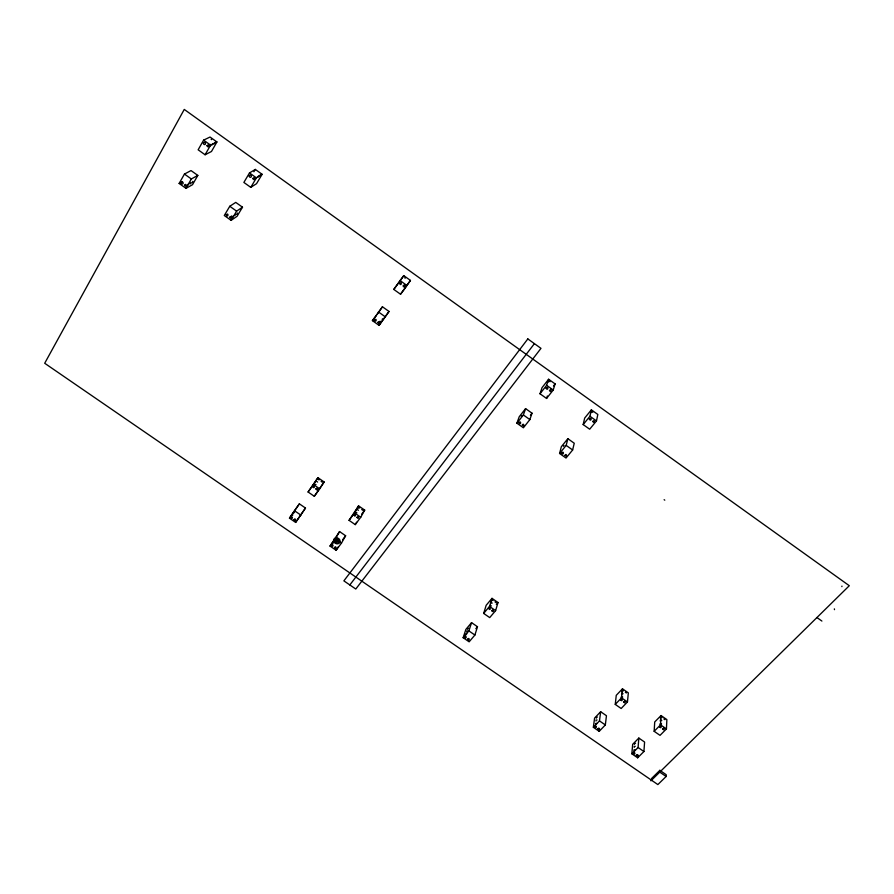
<?xml version="1.0" encoding="UTF-8"?>
<svg xmlns="http://www.w3.org/2000/svg" width="894" height="894" viewBox="0 0 894 894"><rect width="100%" height="100%" fill="white"/><g stroke="black" fill="none" stroke-linecap="round" stroke-linejoin="round"><path stroke-width="1.34" d="M294.238 512.72L294.562 512.117M650.899 780.831L849.3 585.715L184.253 109.426L44.7 363.266L657.861 784.574L666.131 776.495L666.209 774.707L659.861 770.337L651.625 778.439L651.525 780.216M666.432 728.934L666.868 719.581L661.046 715.546L654.721 721.961L654.151 731.303L660.018 735.36L666.432 728.934L660.543 724.855L661.046 715.546M659.861 770.337L659.761 772.114L666.131 776.495M231.691 215.901L231.982 216.817M643.915 751.519L644.596 742.042L638.83 738.064L632.661 744.322L631.846 753.798L637.657 757.799L643.915 751.519L638.092 747.507L638.83 738.064M637.657 757.799L637.869 755.084M521.258 416.325L521.895 415.509M627.454 701.946L628.337 692.861L622.47 688.805L616.257 695.331L615.251 704.405L621.162 708.495L627.454 701.946L621.531 697.834L622.47 688.805M563.41 446.274L564.058 445.48M590.789 412.693L591.403 411.888M605.339 724.945L606.456 715.725L600.656 711.713L594.599 718.083L593.348 727.303L599.203 731.337L605.339 724.945L599.483 720.899L600.656 711.713M599.203 731.337L599.539 728.688M548.078 382.073L548.48 381.436M254.656 177.56L255.718 178.543L256.544 177.459M596.477 420.94L597.829 414.458L591.37 409.843L584.676 418.068L583.167 424.572L589.682 429.221L596.477 420.94L589.951 416.269L591.37 409.843M572.629 449.984L574.25 443.234L567.869 438.697L561.343 446.698L559.577 453.47L566.014 458.041L572.629 449.984L566.17 445.391L567.869 438.697M358.047 507.848L358.047 508.507M495.611 610.647L498.003 602.511L492.013 598.354L486.18 605.272L483.665 613.418L489.711 617.598L495.611 610.647L489.543 606.445L492.013 598.354M553.218 390.019L555.118 383.906L548.614 379.257L542.055 387.627L540.01 393.773L546.569 398.456L553.218 390.019L546.636 385.314L548.614 379.257M474.893 635.042L477.485 626.739L471.563 622.637L465.875 629.387L463.159 637.701L469.138 641.825L474.893 635.042L468.892 630.907L471.563 622.637M546.569 398.456L547.351 395.975M529.874 419.588L532.019 413.196L525.594 408.625L519.213 416.772L516.911 423.197L523.392 427.79L529.874 419.588L523.37 414.972L525.594 408.625M360.729 517.257L364.707 510.105L358.572 505.859L349.062 520.342L355.253 524.622L360.729 517.257L354.527 512.955L358.572 505.859M355.253 524.622L356.594 522.219M333.015 542.747L333.004 543.44M179.135 183.471L184.455 174.062L191.025 170.575L197.82 175.414L192.534 184.689L186.008 188.343L179.135 183.471L182.443 181.672M203.608 140.135L198.144 149.812L205.095 154.763L211.476 151.488L216.918 141.956L210.034 137.028L203.608 140.135L210.582 145.119L216.918 141.956M355.354 512.586L355.354 513.458M341.474 543.105L345.62 535.752L339.564 531.561L330.009 546.066L336.133 550.279L341.474 543.105L335.339 538.87L339.564 531.561M336.133 550.279L337.921 547.106M186.008 188.343L191.338 178.968L197.82 175.414M205.095 154.763L210.582 145.119M229.769 206.279L224.293 215.521L231.11 220.36L237.044 216.314L242.497 207.196L235.748 202.402L229.769 206.279L236.608 211.14L242.497 207.196M249.493 172.933L243.872 182.432L250.767 187.36L256.533 183.683L262.132 174.308L255.304 169.424L249.493 172.933L256.41 177.872L262.132 174.308M253.907 171.771L255.304 169.424M231.11 220.36L236.608 211.14M250.767 187.36L256.41 177.872M380.878 321.46L379.369 321.449M319.661 488.817L324.131 481.967L317.951 477.687L308.084 492.002L314.308 496.304L319.661 488.817L313.414 484.492L317.951 477.687M314.308 496.304L324.131 481.967M295.635 522.42L305.48 508.049L299.378 503.836L294.215 511.1L289.477 518.174L295.635 522.42L305.48 508.049M289.477 518.174L299.378 503.836M372.407 320.644L382.442 306.776L389.024 311.458L379.056 325.36L372.407 320.644L376.53 315.403M393.796 289.421L403.775 275.643L410.447 280.403L404.334 289.254L400.523 294.227L393.796 289.421L403.775 275.643M377.268 314.33L382.442 306.776M379.056 325.36L389.024 311.458M400.523 294.227L410.447 280.403M308.084 492.002L313.414 484.492M330.009 546.066L335.339 538.87M349.062 520.342L354.527 512.955M342.592 539.82L345.62 535.752M361.601 514.274L364.707 510.105M349.833 584.955L534.411 343.642M516.911 423.197L523.37 414.972M540.01 393.773L546.636 385.314M530.421 415.218L532.019 413.196M553.464 385.984L555.118 383.906M559.577 453.47L566.17 445.391M583.167 424.572L589.951 416.269M463.159 637.701L468.892 630.907M483.665 613.418L490.337 605.394M475.865 628.661L477.485 626.739M496.338 604.489L498.003 602.511M292.807 514.721L292.539 515.402M593.348 727.303L599.483 720.899M615.251 704.405L621.531 697.834M551.754 389.371L550.38 389.348M631.846 753.798L638.092 747.507M654.151 731.303L660.543 724.855M841.869 586.62L841.947 586.118M382.219 319.694L382.453 318.789M314.543 484.123L315.984 484.559M405.44 285.387L404.546 285.13L404.479 286.862L403.328 286.695L403.239 285.331L404.714 285.253M321.114 481.385L322.253 482.168M361.701 509.513L362.819 510.295M494.985 601.897L496.092 602.657M625.319 692.235L626.392 692.984M663.851 718.944L664.924 719.681M336.591 537.406L336.021 538.646M212.359 144.794L213.174 143.487M259.551 176.107L260.355 174.755M257.74 177.235L258.545 175.883M236.698 214.415L237.446 213.04M234.82 215.677L235.58 214.303M318.175 479.307L319.057 479.922M316.744 481.453L317.627 482.078M358.773 507.446L359.656 508.06M357.499 509.692L358.382 510.306M356.024 512.284L356.918 512.899M490.46 605.394L491.331 605.987M214.292 143.789L215.119 142.347M192.087 182.756L192.88 181.359M187.651 185.226L188.478 183.885M232.596 217.141L233.479 215.89M189.964 183.896L190.847 183.505L190.78 182.443M467.73 630.873L466.746 631.075L466.791 631.98M466.746 633.891L465.763 634.092L465.808 635.008M592.051 411.843L592.756 412.335M404.658 277.766L405.261 278.19M549.397 381.291L549.989 381.716M468.579 628.247L467.607 628.448L467.64 629.354M597.438 717.055L596.387 717.211L596.421 718.128M597.058 719.972L596.03 720.083L596.041 721.033M596.611 723.324L595.482 723.559L595.829 724.565M635.533 743.316L634.505 743.428L634.494 744.367M635.276 746.311L634.215 746.456L634.248 747.362M634.997 749.764L633.969 749.865L633.958 750.804M335.719 539.875L334.591 540.021L334.814 541.093M294.685 510.854L300.865 515.112M664.13 499.69L664.778 500.159M816.937 617.542L821.899 621.062M184.455 174.062L191.338 178.968M378.385 311.917L385.057 316.655M399.931 280.459L406.681 285.287M621.844 691.453L622.157 690.313L623.375 690.906M621.542 694.303L621.855 693.163L623.084 693.755M621.162 697.555L621.509 696.448L622.749 697.052M660.375 718.15L660.711 717.033L661.929 717.625M660.174 721.056L660.543 719.972L661.772 720.564M660.029 724.486L660.364 723.358L661.594 723.95M491.443 601.036L491.823 599.919L493.007 600.533M490.661 603.606L491.052 602.478L492.236 603.092M210.727 144.37L210.559 145.823L209.151 145.32M834.348 608.859L834.504 609.641M211.107 139.296A1.129 0.995 60.3 0 1 211.61 139.654M488.817 608.669C490.895 611.395 490.515 606.3 488.828 608.557M491.767 610.758C494.203 613.664 493.466 608.054 491.778 610.703M291.008 517.503C292.997 520.42 292.796 515.033 291.008 517.503M294.014 519.615C296.316 522.744 295.702 516.81 294.014 519.615M518.978 422.75C521.168 426.159 521.18 419.711 518.989 422.683M522.308 425.063C524.733 428.081 523.951 422.046 522.308 425.063M312.844 486.805C314.844 489.756 314.744 484.257 312.844 486.738M315.884 488.951C317.839 492.203 318.074 486.325 315.895 488.884M546.1 388.242C547.854 391.773 549.017 385.236 546.111 388.175M549.464 390.6C551.464 393.751 551.877 387.683 549.475 390.533M331.562 545.418C333.54 548.279 333.496 542.848 331.562 545.418M334.546 547.508C336.703 550.67 336.423 544.792 334.546 547.508M561.655 453.046C563.656 456.409 564.326 449.984 561.667 452.979M564.963 455.337C567.232 458.365 566.874 452.33 564.963 455.337M353.923 515.235C355.801 518.14 355.957 512.821 353.935 515.123M356.941 517.369C358.852 520.621 359.243 514.642 356.941 517.369M589.358 419.152C591.225 422.65 592.23 416.045 589.358 419.152M374.441 320.074C376.139 323.729 377.335 317.158 374.452 319.996M377.838 322.443C379.369 325.818 380.576 319.761 377.849 322.376M592.7 421.487C594.622 424.65 595.102 418.604 592.711 421.42M184.622 185.203C186.343 188.869 187.092 182.208 184.622 185.203M594.991 726.8C597.091 729.403 596.622 724.464 594.991 726.755M399.551 283.454C401.194 287.242 402.501 280.459 399.562 283.387M597.84 728.811C600.053 731.594 599.718 726.386 597.862 728.699M206.995 145.756C208.838 149.454 209.285 142.839 207.006 145.688M620.682 699.946C622.906 702.572 622.358 697.398 620.682 699.946M623.565 701.991C625.621 704.863 625.711 699.555 623.587 701.879M226.283 214.817C228.026 218.773 228.942 211.777 226.283 214.817M229.769 217.253C231.434 220.852 232.295 214.426 229.78 217.186M633.5 753.318C635.589 755.899 635.187 750.915 633.5 753.318M636.327 755.307C638.517 758.112 638.193 752.871 636.338 755.251M252.801 178.487C254.477 182.22 255.338 175.515 252.801 178.487M659.66 726.934C661.672 729.538 661.594 724.621 659.671 726.878M662.532 728.956C664.689 731.784 664.655 726.487 662.555 728.845M464.757 637.098C466.579 639.892 466.813 634.729 464.757 637.042M467.674 639.143C469.719 642.194 469.73 636.573 467.674 639.143M527.829 338.915L343.877 580.865L355.79 589.034L540.982 348.358L527.829 338.915M334.647 541.842A2.682 2.302 29 0 0 339.15 542.233A2.682 2.302 29 0 0 336.747 538.456A2.682 2.302 29 0 0 334.647 541.842M335.932 541.261A1.117 0.961 29 0 0 337.809 541.429A1.117 0.961 29 0 0 336.803 539.853A1.117 0.961 29 0 0 335.932 541.261M334.088 542.099A3.364 2.883 29 0 0 339.72 542.58A3.364 2.883 29 0 0 336.725 537.853A3.364 2.883 29 0 0 334.088 542.099M249.258 176.129A1.129 1.006 58 0 0 250.845 177.213A1.129 1.006 58 0 0 250.812 175.325A1.129 1.006 58 0 0 249.258 176.129M181.113 182.957A1.117 0.972 56.8 0 0 182.734 183.907A1.117 0.972 56.8 0 0 182.532 182.041A1.117 0.972 56.8 0 0 181.113 182.957M203.43 143.386A1.14 1.006 60 0 0 205.017 144.47A1.14 1.006 60 0 0 204.961 142.559A1.14 1.006 60 0 0 203.43 143.386"/></g></svg>
